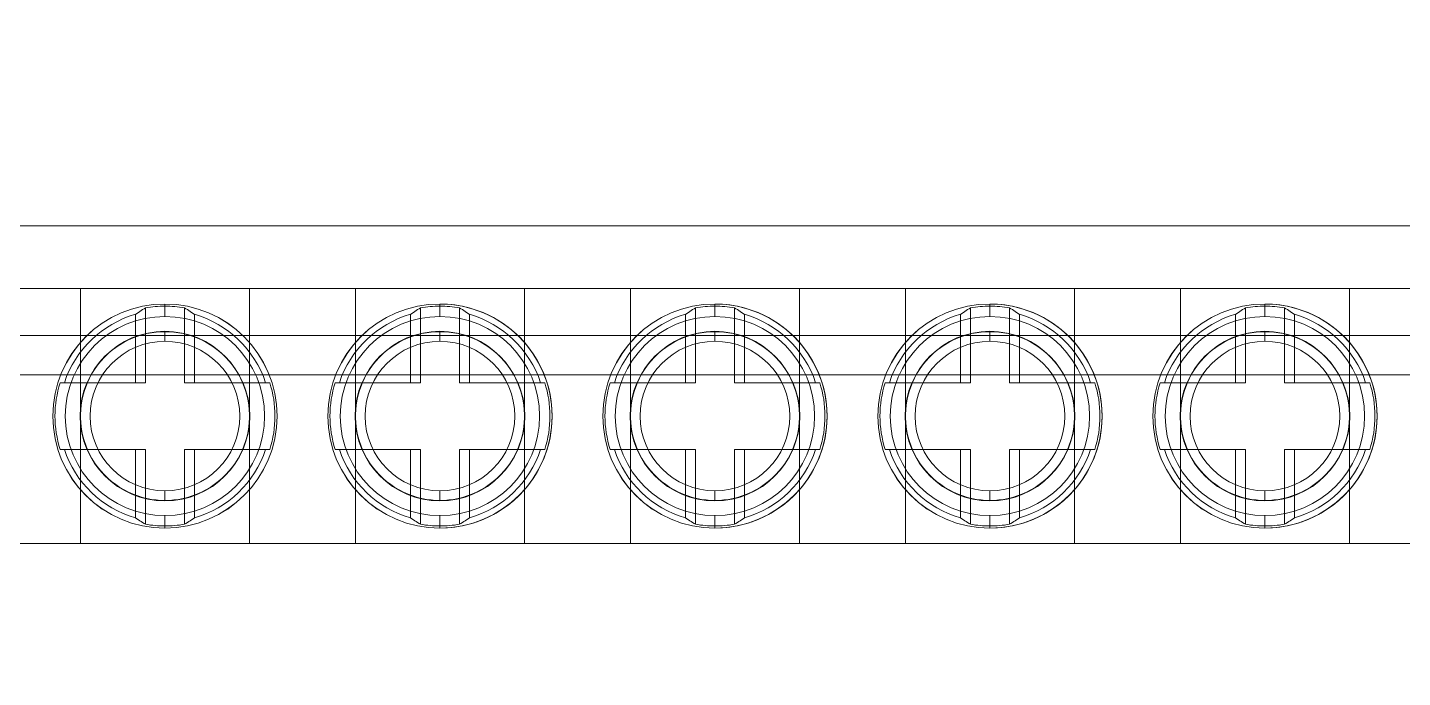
# Model space of a CAD drawing. Header units: millimetres. Extents: x 37984 to 70752, y 14140 to 37584.
# Drawn here: x 39448.64 to 39483.64, y 36381.05 to 36397.61 of the extents above; entities that cross this region are included whole.
import ezdxf

# ---------------------------------------------------------------- set-up
doc = ezdxf.new("R2010")
doc.units = ezdxf.units.MM
doc.set_wipeout_variables(frame=1)
doc.layers.add('000-PI-Oprema', color=30, linetype='Continuous', lineweight=5)
doc.layers.add('004-PI-DIN Šina', color=3, linetype='Continuous')

# ---------------------------------------------------------------- blocks, each defined once
blk = doc.blocks.new('*U860')
at = {"layer": '004-PI-DIN Šina'}
blk.add_lwpolyline([(510, -17.5), (510, 17.5), (0, 17.5), (0, -17.5)], close=True, dxfattribs=at)
blk.add_lwpolyline([(0, 12.5), (510, 12.5)], dxfattribs=at)
blk = doc.blocks.new('2P ERICO distri_563720')
blk.add_wipeout([(44946.537, 36899.761), (45076.137, 36899.761), (45076.137, 36851.433), (45073.337, 36851.433), (45073.337, 36857.671), (45068.637, 36857.671), (45068.637, 36856.671), (44954.037, 36856.671), (44954.037, 36857.671), (44949.337, 36857.671), (44949.337, 36851.433), (44946.537, 36851.433)]).dxf.layer = '000-PI-Oprema'
at = {"layer": '000-PI-Oprema'}
for p, q in [((44966.737, 36873.971), (45073.337, 36873.971)), ((45009.387, 36873.971), (45009.387, 36867.471)), ((45013.687, 36873.971), (45013.687, 36867.471)), ((45016.387, 36873.971), (45016.387, 36867.471)), ((45020.687, 36873.971), (45020.687, 36867.471)), ((45023.387, 36873.971), (45023.387, 36867.471)), ((45027.687, 36873.971), (45027.687, 36867.471)), ((45030.387, 36873.971), (45030.387, 36867.471)), ((45034.687, 36873.971), (45034.687, 36867.471)), ((45037.387, 36873.971), (45037.387, 36867.471)), ((45041.687, 36873.971), (45041.687, 36867.471)), ((45011.537, 36873.576), (45011.537, 36873.576)), ((45011.537, 36873.258), (45011.537, 36873.576)), ((45011.537, 36873.521), (45011.537, 36873.576)), ((45018.537, 36873.576), (45018.537, 36873.576)), ((45018.537, 36873.576), (45018.537, 36873.258)), ((45018.537, 36873.521), (45018.537, 36873.576)), ((45025.537, 36873.576), (45025.537, 36873.576)), ((45025.537, 36873.258), (45025.537, 36873.576)), ((45025.537, 36873.521), (45025.537, 36873.576)), ((45032.537, 36873.576), (45032.537, 36873.576)), ((45032.537, 36873.576), (45032.537, 36873.258)), ((45032.537, 36873.521), (45032.537, 36873.576)), ((45039.537, 36873.576), (45039.537, 36873.576)), ((45039.537, 36873.258), (45039.537, 36873.576)), ((45039.537, 36873.521), (45039.537, 36873.576)), ((45010.823, 36873.338), (45010.787, 36873.314)), ((45010.787, 36871.572), (45010.787, 36873.314)), ((45010.858, 36873.363), (45010.823, 36873.338)), ((45010.894, 36873.386), (45010.858, 36873.363)), ((45010.931, 36873.41), (45010.894, 36873.386)), ((45010.967, 36873.432), (45010.931, 36873.41)), ((45011.004, 36873.455), (45010.967, 36873.432)), ((45011.041, 36873.477), (45011.004, 36873.455)), ((45011.041, 36871.572), (45011.041, 36873.477)), ((45012.069, 36873.455), (45012.032, 36873.477)), ((45012.032, 36871.572), (45012.032, 36873.477)), ((45012.106, 36873.432), (45012.069, 36873.455)), ((45012.143, 36873.41), (45012.106, 36873.432)), ((45012.179, 36873.386), (45012.143, 36873.41)), ((45012.215, 36873.363), (45012.179, 36873.386)), ((45012.251, 36873.338), (45012.215, 36873.363)), ((45012.286, 36873.314), (45012.251, 36873.338)), ((45012.286, 36871.572), (45012.286, 36873.314)), ((45017.787, 36873.314), (45017.823, 36873.338)), ((45017.787, 36873.314), (45017.787, 36871.572)), ((45017.823, 36873.338), (45017.858, 36873.363)), ((45017.858, 36873.363), (45017.894, 36873.386)), ((45017.894, 36873.386), (45017.931, 36873.41)), ((45017.931, 36873.41), (45017.967, 36873.432)), ((45017.967, 36873.432), (45018.004, 36873.455)), ((45018.004, 36873.455), (45018.041, 36873.477)), ((45018.041, 36873.477), (45018.041, 36871.572)), ((45019.032, 36873.477), (45019.069, 36873.455)), ((45019.032, 36873.477), (45019.032, 36871.572)), ((45019.069, 36873.455), (45019.106, 36873.432)), ((45019.106, 36873.432), (45019.143, 36873.41)), ((45019.143, 36873.41), (45019.179, 36873.386)), ((45019.179, 36873.386), (45019.215, 36873.363)), ((45019.215, 36873.363), (45019.251, 36873.338)), ((45019.251, 36873.338), (45019.286, 36873.314)), ((45019.286, 36873.314), (45019.286, 36871.572)), ((45024.823, 36873.338), (45024.787, 36873.314)), ((45024.787, 36871.572), (45024.787, 36873.314)), ((45024.858, 36873.363), (45024.823, 36873.338)), ((45024.894, 36873.386), (45024.858, 36873.363)), ((45024.931, 36873.41), (45024.894, 36873.386)), ((45024.967, 36873.432), (45024.931, 36873.41)), ((45025.004, 36873.455), (45024.967, 36873.432)), ((45025.041, 36873.477), (45025.004, 36873.455)), ((45025.041, 36871.572), (45025.041, 36873.477)), ((45026.069, 36873.455), (45026.032, 36873.477)), ((45026.032, 36871.572), (45026.032, 36873.477)), ((45026.106, 36873.432), (45026.069, 36873.455)), ((45026.143, 36873.41), (45026.106, 36873.432)), ((45026.179, 36873.386), (45026.143, 36873.41)), ((45026.215, 36873.363), (45026.179, 36873.386)), ((45026.251, 36873.338), (45026.215, 36873.363)), ((45026.286, 36873.314), (45026.251, 36873.338)), ((45026.286, 36871.572), (45026.286, 36873.314)), ((45031.823, 36873.338), (45031.787, 36873.314)), ((45031.787, 36871.572), (45031.787, 36873.314)), ((45031.858, 36873.363), (45031.823, 36873.338)), ((45031.894, 36873.386), (45031.858, 36873.363)), ((45031.931, 36873.41), (45031.894, 36873.386)), ((45031.967, 36873.432), (45031.931, 36873.41)), ((45032.004, 36873.455), (45031.967, 36873.432)), ((45032.041, 36873.477), (45032.004, 36873.455)), ((45032.041, 36871.572), (45032.041, 36873.477)), ((45033.069, 36873.455), (45033.032, 36873.477)), ((45033.032, 36871.572), (45033.032, 36873.477)), ((45033.106, 36873.432), (45033.069, 36873.455)), ((45033.143, 36873.41), (45033.106, 36873.432)), ((45033.179, 36873.386), (45033.143, 36873.41)), ((45033.215, 36873.363), (45033.179, 36873.386)), ((45033.251, 36873.338), (45033.215, 36873.363)), ((45033.286, 36873.314), (45033.251, 36873.338)), ((45033.286, 36871.572), (45033.286, 36873.314)), ((45038.823, 36873.338), (45038.787, 36873.314)), ((45038.787, 36871.572), (45038.787, 36873.314)), ((45038.858, 36873.363), (45038.823, 36873.338)), ((45038.894, 36873.386), (45038.858, 36873.363)), ((45038.931, 36873.41), (45038.894, 36873.386)), ((45038.967, 36873.432), (45038.931, 36873.41)), ((45039.004, 36873.455), (45038.967, 36873.432)), ((45039.041, 36873.477), (45039.004, 36873.455)), ((45039.041, 36871.572), (45039.041, 36873.477)), ((45040.069, 36873.455), (45040.032, 36873.477)), ((45040.032, 36871.572), (45040.032, 36873.477)), ((45040.106, 36873.432), (45040.069, 36873.455)), ((45040.143, 36873.41), (45040.106, 36873.432)), ((45040.179, 36873.386), (45040.143, 36873.41)), ((45040.215, 36873.363), (45040.179, 36873.386)), ((45040.251, 36873.338), (45040.215, 36873.363)), ((45040.286, 36873.314), (45040.251, 36873.338)), ((45040.286, 36871.572), (45040.286, 36873.314)), ((45011.31, 36872.859), (45011.194, 36872.844)), ((45011.424, 36872.868), (45011.31, 36872.859)), ((45011.537, 36872.871), (45011.424, 36872.868)), ((45011.537, 36872.88), (45011.537, 36872.88)), ((45011.537, 36872.626), (45011.537, 36872.88)), ((45011.537, 36872.871), (45011.537, 36872.871)), ((45011.649, 36872.868), (45011.537, 36872.871)), ((45011.763, 36872.859), (45011.649, 36872.868)), ((45011.879, 36872.844), (45011.763, 36872.859)), ((45018.31, 36872.859), (45018.194, 36872.844)), ((45018.424, 36872.868), (45018.31, 36872.859)), ((45018.537, 36872.871), (45018.424, 36872.868)), ((45018.537, 36872.88), (45018.537, 36872.88)), ((45018.537, 36872.626), (45018.537, 36872.88)), ((45018.537, 36872.871), (45018.537, 36872.871)), ((45018.649, 36872.868), (45018.537, 36872.871)), ((45018.763, 36872.859), (45018.649, 36872.868)), ((45018.879, 36872.844), (45018.763, 36872.859)), ((45025.31, 36872.859), (45025.194, 36872.844)), ((45025.424, 36872.868), (45025.31, 36872.859)), ((45025.537, 36872.871), (45025.424, 36872.868)), ((45025.537, 36872.88), (45025.537, 36872.88)), ((45025.537, 36872.626), (45025.537, 36872.88)), ((45025.537, 36872.871), (45025.537, 36872.871)), ((45025.649, 36872.868), (45025.537, 36872.871)), ((45025.763, 36872.859), (45025.649, 36872.868)), ((45025.879, 36872.844), (45025.763, 36872.859)), ((45032.31, 36872.859), (45032.194, 36872.844)), ((45032.424, 36872.868), (45032.31, 36872.859)), ((45032.537, 36872.871), (45032.424, 36872.868)), ((45032.537, 36872.88), (45032.537, 36872.88)), ((45032.537, 36872.626), (45032.537, 36872.88)), ((45032.537, 36872.871), (45032.537, 36872.871)), ((45032.649, 36872.868), (45032.537, 36872.871)), ((45032.763, 36872.859), (45032.649, 36872.868)), ((45032.879, 36872.844), (45032.763, 36872.859)), ((45039.31, 36872.859), (45039.194, 36872.844)), ((45039.424, 36872.868), (45039.31, 36872.859)), ((45039.537, 36872.871), (45039.424, 36872.868)), ((45039.537, 36872.88), (45039.537, 36872.88)), ((45039.537, 36872.626), (45039.537, 36872.88)), ((45039.537, 36872.871), (45039.537, 36872.871)), ((45039.649, 36872.868), (45039.537, 36872.871)), ((45039.763, 36872.859), (45039.649, 36872.868)), ((45039.879, 36872.844), (45039.763, 36872.859)), ((45010.389, 36872.539), (45010.282, 36872.467)), ((45010.499, 36872.604), (45010.389, 36872.539)), ((45010.611, 36872.662), (45010.499, 36872.604)), ((45010.726, 36872.713), (45010.611, 36872.662)), ((45010.843, 36872.756), (45010.726, 36872.713)), ((45010.96, 36872.792), (45010.843, 36872.756)), ((45011.077, 36872.822), (45010.96, 36872.792)), ((45011.194, 36872.844), (45011.077, 36872.822)), ((45011.996, 36872.822), (45011.879, 36872.844)), ((45012.113, 36872.792), (45011.996, 36872.822)), ((45012.23, 36872.756), (45012.113, 36872.792)), ((45012.347, 36872.713), (45012.23, 36872.756)), ((45012.462, 36872.662), (45012.347, 36872.713)), ((45012.575, 36872.604), (45012.462, 36872.662)), ((45012.685, 36872.539), (45012.575, 36872.604)), ((45012.791, 36872.467), (45012.685, 36872.539)), ((45017.389, 36872.539), (45017.282, 36872.467)), ((45017.499, 36872.604), (45017.389, 36872.539)), ((45017.611, 36872.662), (45017.499, 36872.604)), ((45017.726, 36872.713), (45017.611, 36872.662)), ((45017.843, 36872.756), (45017.726, 36872.713)), ((45017.96, 36872.792), (45017.843, 36872.756)), ((45018.077, 36872.822), (45017.96, 36872.792)), ((45018.194, 36872.844), (45018.077, 36872.822)), ((45018.996, 36872.822), (45018.879, 36872.844)), ((45019.113, 36872.792), (45018.996, 36872.822)), ((45019.23, 36872.756), (45019.113, 36872.792)), ((45019.347, 36872.713), (45019.23, 36872.756)), ((45019.462, 36872.662), (45019.347, 36872.713)), ((45019.575, 36872.604), (45019.462, 36872.662)), ((45019.685, 36872.539), (45019.575, 36872.604)), ((45019.791, 36872.467), (45019.685, 36872.539)), ((45024.389, 36872.539), (45024.282, 36872.467)), ((45024.499, 36872.604), (45024.389, 36872.539)), ((45024.611, 36872.662), (45024.499, 36872.604)), ((45024.726, 36872.713), (45024.611, 36872.662)), ((45024.843, 36872.756), (45024.726, 36872.713)), ((45024.96, 36872.792), (45024.843, 36872.756)), ((45025.077, 36872.822), (45024.96, 36872.792)), ((45025.194, 36872.844), (45025.077, 36872.822)), ((45025.996, 36872.822), (45025.879, 36872.844)), ((45026.113, 36872.792), (45025.996, 36872.822)), ((45026.23, 36872.756), (45026.113, 36872.792)), ((45026.347, 36872.713), (45026.23, 36872.756)), ((45026.462, 36872.662), (45026.347, 36872.713)), ((45026.575, 36872.604), (45026.462, 36872.662)), ((45026.685, 36872.539), (45026.575, 36872.604)), ((45026.791, 36872.467), (45026.685, 36872.539)), ((45031.389, 36872.539), (45031.282, 36872.467)), ((45031.499, 36872.604), (45031.389, 36872.539)), ((45031.611, 36872.662), (45031.499, 36872.604)), ((45031.726, 36872.713), (45031.611, 36872.662)), ((45031.843, 36872.756), (45031.726, 36872.713)), ((45031.96, 36872.792), (45031.843, 36872.756)), ((45032.077, 36872.822), (45031.96, 36872.792)), ((45032.194, 36872.844), (45032.077, 36872.822)), ((45032.996, 36872.822), (45032.879, 36872.844)), ((45033.113, 36872.792), (45032.996, 36872.822)), ((45033.23, 36872.756), (45033.113, 36872.792)), ((45033.347, 36872.713), (45033.23, 36872.756)), ((45033.462, 36872.662), (45033.347, 36872.713)), ((45033.575, 36872.604), (45033.462, 36872.662)), ((45033.685, 36872.539), (45033.575, 36872.604)), ((45033.791, 36872.467), (45033.685, 36872.539)), ((45038.389, 36872.539), (45038.282, 36872.467)), ((45038.499, 36872.604), (45038.389, 36872.539)), ((45038.611, 36872.662), (45038.499, 36872.604)), ((45038.726, 36872.713), (45038.611, 36872.662)), ((45038.843, 36872.756), (45038.726, 36872.713)), ((45038.96, 36872.792), (45038.843, 36872.756)), ((45039.077, 36872.822), (45038.96, 36872.792)), ((45039.194, 36872.844), (45039.077, 36872.822)), ((45039.996, 36872.822), (45039.879, 36872.844)), ((45040.113, 36872.792), (45039.996, 36872.822)), ((45040.23, 36872.756), (45040.113, 36872.792)), ((45040.347, 36872.713), (45040.23, 36872.756)), ((45040.462, 36872.662), (45040.347, 36872.713)), ((45040.575, 36872.604), (45040.462, 36872.662)), ((45040.685, 36872.539), (45040.575, 36872.604)), ((45040.791, 36872.467), (45040.685, 36872.539)), ((45009.988, 36872.213), (45009.901, 36872.117)), ((45010.081, 36872.304), (45009.988, 36872.213)), ((45010.179, 36872.389), (45010.081, 36872.304)), ((45010.282, 36872.467), (45010.179, 36872.389)), ((45012.894, 36872.389), (45012.791, 36872.467)), ((45012.992, 36872.304), (45012.894, 36872.389)), ((45013.085, 36872.213), (45012.992, 36872.304)), ((45013.172, 36872.117), (45013.085, 36872.213)), ((45016.988, 36872.213), (45016.901, 36872.117)), ((45017.081, 36872.304), (45016.988, 36872.213)), ((45017.179, 36872.389), (45017.081, 36872.304)), ((45017.282, 36872.467), (45017.179, 36872.389)), ((45019.894, 36872.389), (45019.791, 36872.467)), ((45019.992, 36872.304), (45019.894, 36872.389)), ((45020.085, 36872.213), (45019.992, 36872.304)), ((45020.172, 36872.117), (45020.085, 36872.213)), ((45023.988, 36872.213), (45023.901, 36872.117)), ((45024.081, 36872.304), (45023.988, 36872.213)), ((45024.179, 36872.389), (45024.081, 36872.304)), ((45024.282, 36872.467), (45024.179, 36872.389)), ((45026.894, 36872.389), (45026.791, 36872.467)), ((45026.992, 36872.304), (45026.894, 36872.389)), ((45027.085, 36872.213), (45026.992, 36872.304)), ((45027.172, 36872.117), (45027.085, 36872.213)), ((45030.988, 36872.213), (45030.901, 36872.117)), ((45031.081, 36872.304), (45030.988, 36872.213)), ((45031.179, 36872.389), (45031.081, 36872.304)), ((45031.282, 36872.467), (45031.179, 36872.389)), ((45033.894, 36872.389), (45033.791, 36872.467)), ((45033.992, 36872.304), (45033.894, 36872.389)), ((45034.085, 36872.213), (45033.992, 36872.304)), ((45034.172, 36872.117), (45034.085, 36872.213)), ((45037.988, 36872.213), (45037.901, 36872.117)), ((45038.081, 36872.304), (45037.988, 36872.213)), ((45038.179, 36872.389), (45038.081, 36872.304)), ((45038.282, 36872.467), (45038.179, 36872.389)), ((45040.894, 36872.389), (45040.791, 36872.467)), ((45040.992, 36872.304), (45040.894, 36872.389)), ((45041.085, 36872.213), (45040.992, 36872.304)), ((45041.172, 36872.117), (45041.085, 36872.213)), ((45009.678, 36871.803), (45009.618, 36871.691)), ((45009.746, 36871.911), (45009.678, 36871.803)), ((45009.82, 36872.016), (45009.746, 36871.911)), ((45009.901, 36872.117), (45009.82, 36872.016)), ((45013.253, 36872.016), (45013.172, 36872.117)), ((45013.327, 36871.911), (45013.253, 36872.016)), ((45013.395, 36871.803), (45013.327, 36871.911)), ((45013.455, 36871.691), (45013.395, 36871.803)), ((45016.678, 36871.803), (45016.618, 36871.691)), ((45016.746, 36871.911), (45016.678, 36871.803)), ((45016.82, 36872.016), (45016.746, 36871.911)), ((45016.901, 36872.117), (45016.82, 36872.016)), ((45020.253, 36872.016), (45020.172, 36872.117)), ((45020.327, 36871.911), (45020.253, 36872.016)), ((45020.395, 36871.803), (45020.327, 36871.911)), ((45020.455, 36871.691), (45020.395, 36871.803)), ((45023.678, 36871.803), (45023.618, 36871.691)), ((45023.746, 36871.911), (45023.678, 36871.803)), ((45023.82, 36872.016), (45023.746, 36871.911)), ((45023.901, 36872.117), (45023.82, 36872.016)), ((45027.253, 36872.016), (45027.172, 36872.117)), ((45027.327, 36871.911), (45027.253, 36872.016)), ((45027.395, 36871.803), (45027.327, 36871.911)), ((45027.455, 36871.691), (45027.395, 36871.803)), ((45030.678, 36871.803), (45030.618, 36871.691)), ((45030.746, 36871.911), (45030.678, 36871.803)), ((45030.82, 36872.016), (45030.746, 36871.911)), ((45030.901, 36872.117), (45030.82, 36872.016)), ((45034.253, 36872.016), (45034.172, 36872.117)), ((45034.327, 36871.911), (45034.253, 36872.016)), ((45034.395, 36871.803), (45034.327, 36871.911)), ((45034.455, 36871.691), (45034.395, 36871.803)), ((45037.678, 36871.803), (45037.618, 36871.691)), ((45037.746, 36871.911), (45037.678, 36871.803)), ((45037.82, 36872.016), (45037.746, 36871.911)), ((45037.901, 36872.117), (45037.82, 36872.016)), ((45041.253, 36872.016), (45041.172, 36872.117)), ((45041.327, 36871.911), (45041.253, 36872.016)), ((45041.395, 36871.803), (45041.327, 36871.911)), ((45041.455, 36871.691), (45041.395, 36871.803)), ((45011.041, 36871.572), (45008.869, 36871.572)), ((45009.518, 36871.462), (45009.479, 36871.346)), ((45009.564, 36871.577), (45009.518, 36871.462)), ((45009.618, 36871.691), (45009.564, 36871.577)), ((45014.204, 36871.572), (45012.032, 36871.572)), ((45013.509, 36871.577), (45013.455, 36871.691)), ((45013.555, 36871.462), (45013.509, 36871.577)), ((45013.594, 36871.346), (45013.555, 36871.462)), ((45018.041, 36871.572), (45015.869, 36871.572)), ((45016.518, 36871.462), (45016.479, 36871.346)), ((45016.564, 36871.577), (45016.518, 36871.462)), ((45016.618, 36871.691), (45016.564, 36871.577)), ((45021.204, 36871.572), (45019.032, 36871.572)), ((45020.509, 36871.577), (45020.455, 36871.691)), ((45020.555, 36871.462), (45020.509, 36871.577)), ((45020.594, 36871.346), (45020.555, 36871.462)), ((45025.041, 36871.572), (45022.869, 36871.572)), ((45023.518, 36871.462), (45023.479, 36871.346)), ((45023.564, 36871.577), (45023.518, 36871.462)), ((45023.618, 36871.691), (45023.564, 36871.577)), ((45028.204, 36871.572), (45026.032, 36871.572)), ((45027.509, 36871.577), (45027.455, 36871.691)), ((45027.555, 36871.462), (45027.509, 36871.577)), ((45027.594, 36871.346), (45027.555, 36871.462)), ((45032.041, 36871.572), (45029.869, 36871.572)), ((45030.518, 36871.462), (45030.479, 36871.346)), ((45030.564, 36871.577), (45030.518, 36871.462)), ((45030.618, 36871.691), (45030.564, 36871.577)), ((45035.204, 36871.572), (45033.032, 36871.572)), ((45034.509, 36871.577), (45034.455, 36871.691)), ((45034.555, 36871.462), (45034.509, 36871.577)), ((45034.594, 36871.346), (45034.555, 36871.462)), ((45039.041, 36871.572), (45036.869, 36871.572)), ((45037.518, 36871.462), (45037.479, 36871.346)), ((45037.564, 36871.577), (45037.518, 36871.462)), ((45037.618, 36871.691), (45037.564, 36871.577)), ((45042.204, 36871.572), (45040.032, 36871.572)), ((45041.509, 36871.577), (45041.455, 36871.691)), ((45041.555, 36871.462), (45041.509, 36871.577)), ((45041.594, 36871.346), (45041.555, 36871.462)), ((45009.423, 36871.113), (45009.404, 36870.998)), ((45009.447, 36871.229), (45009.423, 36871.113)), ((45009.479, 36871.346), (45009.447, 36871.229)), ((45013.626, 36871.229), (45013.594, 36871.346)), ((45013.651, 36871.113), (45013.626, 36871.229)), ((45013.669, 36870.998), (45013.651, 36871.113)), ((45016.423, 36871.113), (45016.404, 36870.998)), ((45016.447, 36871.229), (45016.423, 36871.113)), ((45016.479, 36871.346), (45016.447, 36871.229)), ((45020.626, 36871.229), (45020.594, 36871.346)), ((45020.651, 36871.113), (45020.626, 36871.229)), ((45020.669, 36870.998), (45020.651, 36871.113)), ((45023.423, 36871.113), (45023.404, 36870.998)), ((45023.447, 36871.229), (45023.423, 36871.113)), ((45023.479, 36871.346), (45023.447, 36871.229)), ((45027.626, 36871.229), (45027.594, 36871.346)), ((45027.651, 36871.113), (45027.626, 36871.229)), ((45027.669, 36870.998), (45027.651, 36871.113)), ((45030.423, 36871.113), (45030.404, 36870.998)), ((45030.447, 36871.229), (45030.423, 36871.113)), ((45030.479, 36871.346), (45030.447, 36871.229)), ((45034.626, 36871.229), (45034.594, 36871.346)), ((45034.651, 36871.113), (45034.626, 36871.229)), ((45034.669, 36870.998), (45034.651, 36871.113)), ((45037.423, 36871.113), (45037.404, 36870.998)), ((45037.447, 36871.229), (45037.423, 36871.113)), ((45037.479, 36871.346), (45037.447, 36871.229)), ((45041.626, 36871.229), (45041.594, 36871.346)), ((45041.651, 36871.113), (45041.626, 36871.229)), ((45041.669, 36870.998), (45041.651, 36871.113)), ((45009.393, 36870.884), (45009.387, 36870.771)), ((45009.387, 36870.757), (45009.387, 36870.771)), ((45009.387, 36870.743), (45009.387, 36870.757)), ((45009.404, 36870.998), (45009.393, 36870.884)), ((45013.68, 36870.884), (45013.669, 36870.998)), ((45013.686, 36870.771), (45013.68, 36870.884)), ((45013.686, 36870.771), (45013.686, 36870.757)), ((45013.686, 36870.757), (45013.686, 36870.743)), ((45016.393, 36870.884), (45016.387, 36870.771)), ((45016.387, 36870.757), (45016.387, 36870.771)), ((45016.387, 36870.743), (45016.387, 36870.757)), ((45016.404, 36870.998), (45016.393, 36870.884)), ((45020.68, 36870.884), (45020.669, 36870.998)), ((45020.686, 36870.771), (45020.68, 36870.884)), ((45020.686, 36870.771), (45020.686, 36870.757)), ((45020.686, 36870.757), (45020.686, 36870.743)), ((45023.393, 36870.884), (45023.387, 36870.771)), ((45023.387, 36870.757), (45023.387, 36870.771)), ((45023.387, 36870.743), (45023.387, 36870.757)), ((45023.404, 36870.998), (45023.393, 36870.884)), ((45027.68, 36870.884), (45027.669, 36870.998)), ((45027.686, 36870.771), (45027.68, 36870.884)), ((45027.686, 36870.771), (45027.686, 36870.757)), ((45027.686, 36870.757), (45027.686, 36870.743)), ((45030.393, 36870.884), (45030.387, 36870.771)), ((45030.387, 36870.757), (45030.387, 36870.771)), ((45030.387, 36870.743), (45030.387, 36870.757)), ((45030.404, 36870.998), (45030.393, 36870.884)), ((45034.68, 36870.884), (45034.669, 36870.998)), ((45034.686, 36870.771), (45034.68, 36870.884)), ((45034.686, 36870.771), (45034.686, 36870.757)), ((45034.686, 36870.757), (45034.686, 36870.743)), ((45037.393, 36870.884), (45037.387, 36870.771)), ((45037.387, 36870.757), (45037.387, 36870.771)), ((45037.387, 36870.743), (45037.387, 36870.757)), ((45037.404, 36870.998), (45037.393, 36870.884)), ((45041.68, 36870.884), (45041.669, 36870.998)), ((45041.686, 36870.771), (45041.68, 36870.884)), ((45041.686, 36870.771), (45041.686, 36870.757)), ((45041.686, 36870.757), (45041.686, 36870.743)), ((45009.387, 36870.728), (45009.387, 36870.743)), ((45009.387, 36870.714), (45009.387, 36870.728)), ((45009.387, 36870.7), (45009.387, 36870.714)), ((45009.387, 36870.686), (45009.387, 36870.7)), ((45009.387, 36870.671), (45009.387, 36870.686)), ((45009.387, 36870.671), (45009.393, 36870.559)), ((45009.393, 36870.559), (45009.404, 36870.445)), ((45009.404, 36870.445), (45009.423, 36870.329)), ((45013.651, 36870.329), (45013.669, 36870.445)), ((45013.669, 36870.445), (45013.68, 36870.559)), ((45013.68, 36870.559), (45013.686, 36870.671)), ((45013.686, 36870.743), (45013.686, 36870.728)), ((45013.686, 36870.728), (45013.686, 36870.714)), ((45013.686, 36870.714), (45013.686, 36870.7)), ((45013.686, 36870.7), (45013.686, 36870.686)), ((45013.686, 36870.686), (45013.686, 36870.671)), ((45016.387, 36870.728), (45016.387, 36870.743)), ((45016.387, 36870.714), (45016.387, 36870.728)), ((45016.387, 36870.7), (45016.387, 36870.714)), ((45016.387, 36870.686), (45016.387, 36870.7)), ((45016.387, 36870.671), (45016.387, 36870.686)), ((45016.387, 36870.671), (45016.393, 36870.559)), ((45016.393, 36870.559), (45016.404, 36870.445)), ((45016.404, 36870.445), (45016.423, 36870.329)), ((45020.651, 36870.329), (45020.669, 36870.445)), ((45020.669, 36870.445), (45020.68, 36870.559)), ((45020.68, 36870.559), (45020.686, 36870.671)), ((45020.686, 36870.743), (45020.686, 36870.728)), ((45020.686, 36870.728), (45020.686, 36870.714)), ((45020.686, 36870.714), (45020.686, 36870.7)), ((45020.686, 36870.7), (45020.686, 36870.686)), ((45020.686, 36870.686), (45020.686, 36870.671)), ((45023.387, 36870.728), (45023.387, 36870.743)), ((45023.387, 36870.714), (45023.387, 36870.728)), ((45023.387, 36870.7), (45023.387, 36870.714)), ((45023.387, 36870.686), (45023.387, 36870.7)), ((45023.387, 36870.671), (45023.387, 36870.686)), ((45023.387, 36870.671), (45023.393, 36870.559)), ((45023.393, 36870.559), (45023.404, 36870.445)), ((45023.404, 36870.445), (45023.423, 36870.329)), ((45027.651, 36870.329), (45027.669, 36870.445)), ((45027.669, 36870.445), (45027.68, 36870.559)), ((45027.68, 36870.559), (45027.686, 36870.671)), ((45027.686, 36870.743), (45027.686, 36870.728)), ((45027.686, 36870.728), (45027.686, 36870.714)), ((45027.686, 36870.714), (45027.686, 36870.7)), ((45027.686, 36870.7), (45027.686, 36870.686)), ((45027.686, 36870.686), (45027.686, 36870.671)), ((45030.387, 36870.728), (45030.387, 36870.743)), ((45030.387, 36870.714), (45030.387, 36870.728)), ((45030.387, 36870.7), (45030.387, 36870.714)), ((45030.387, 36870.686), (45030.387, 36870.7)), ((45030.387, 36870.671), (45030.387, 36870.686)), ((45030.387, 36870.671), (45030.393, 36870.559)), ((45030.393, 36870.559), (45030.404, 36870.445)), ((45030.404, 36870.445), (45030.423, 36870.329)), ((45034.651, 36870.329), (45034.669, 36870.445)), ((45034.669, 36870.445), (45034.68, 36870.559)), ((45034.68, 36870.559), (45034.686, 36870.671)), ((45034.686, 36870.743), (45034.686, 36870.728)), ((45034.686, 36870.728), (45034.686, 36870.714)), ((45034.686, 36870.714), (45034.686, 36870.7)), ((45034.686, 36870.7), (45034.686, 36870.686)), ((45034.686, 36870.686), (45034.686, 36870.671)), ((45037.387, 36870.728), (45037.387, 36870.743)), ((45037.387, 36870.714), (45037.387, 36870.728)), ((45037.387, 36870.7), (45037.387, 36870.714)), ((45037.387, 36870.686), (45037.387, 36870.7)), ((45037.387, 36870.671), (45037.387, 36870.686)), ((45037.387, 36870.671), (45037.393, 36870.559)), ((45037.393, 36870.559), (45037.404, 36870.445)), ((45037.404, 36870.445), (45037.423, 36870.329)), ((45041.651, 36870.329), (45041.669, 36870.445)), ((45041.669, 36870.445), (45041.68, 36870.559)), ((45041.68, 36870.559), (45041.686, 36870.671)), ((45041.686, 36870.743), (45041.686, 36870.728)), ((45041.686, 36870.728), (45041.686, 36870.714)), ((45041.686, 36870.714), (45041.686, 36870.7)), ((45041.686, 36870.7), (45041.686, 36870.686)), ((45041.686, 36870.686), (45041.686, 36870.671)), ((45009.423, 36870.329), (45009.447, 36870.213)), ((45009.447, 36870.213), (45009.479, 36870.097)), ((45009.479, 36870.097), (45009.518, 36869.98)), ((45013.555, 36869.98), (45013.594, 36870.097)), ((45013.594, 36870.097), (45013.626, 36870.213)), ((45013.626, 36870.213), (45013.651, 36870.329)), ((45016.423, 36870.329), (45016.447, 36870.213)), ((45016.447, 36870.213), (45016.479, 36870.097)), ((45016.479, 36870.097), (45016.518, 36869.98)), ((45020.555, 36869.98), (45020.594, 36870.097)), ((45020.594, 36870.097), (45020.626, 36870.213)), ((45020.626, 36870.213), (45020.651, 36870.329)), ((45023.423, 36870.329), (45023.447, 36870.213)), ((45023.447, 36870.213), (45023.479, 36870.097)), ((45023.479, 36870.097), (45023.518, 36869.98)), ((45027.555, 36869.98), (45027.594, 36870.097)), ((45027.594, 36870.097), (45027.626, 36870.213)), ((45027.626, 36870.213), (45027.651, 36870.329)), ((45030.423, 36870.329), (45030.447, 36870.213)), ((45030.447, 36870.213), (45030.479, 36870.097)), ((45030.479, 36870.097), (45030.518, 36869.98)), ((45034.555, 36869.98), (45034.594, 36870.097)), ((45034.594, 36870.097), (45034.626, 36870.213)), ((45034.626, 36870.213), (45034.651, 36870.329)), ((45037.423, 36870.329), (45037.447, 36870.213)), ((45037.447, 36870.213), (45037.479, 36870.097)), ((45037.479, 36870.097), (45037.518, 36869.98)), ((45041.555, 36869.98), (45041.594, 36870.097)), ((45041.594, 36870.097), (45041.626, 36870.213)), ((45041.626, 36870.213), (45041.651, 36870.329)), ((45008.869, 36869.87), (45011.041, 36869.87)), ((45009.518, 36869.98), (45009.564, 36869.865)), ((45009.564, 36869.865), (45009.618, 36869.751)), ((45009.618, 36869.751), (45009.678, 36869.64)), ((45010.787, 36868.129), (45010.787, 36869.87)), ((45011.041, 36867.966), (45011.041, 36869.87)), ((45012.032, 36867.966), (45012.032, 36869.87)), ((45012.032, 36869.87), (45014.204, 36869.87)), ((45012.286, 36868.129), (45012.286, 36869.87)), ((45013.395, 36869.64), (45013.455, 36869.751)), ((45013.455, 36869.751), (45013.509, 36869.865)), ((45013.509, 36869.865), (45013.555, 36869.98)), ((45015.869, 36869.87), (45018.041, 36869.87)), ((45016.518, 36869.98), (45016.564, 36869.865)), ((45016.564, 36869.865), (45016.618, 36869.751)), ((45016.618, 36869.751), (45016.678, 36869.64)), ((45017.787, 36869.87), (45017.787, 36868.129)), ((45018.041, 36869.87), (45018.041, 36867.966)), ((45019.032, 36869.87), (45021.204, 36869.87)), ((45019.032, 36869.87), (45019.032, 36867.966)), ((45019.286, 36869.87), (45019.286, 36868.129)), ((45020.395, 36869.64), (45020.455, 36869.751)), ((45020.455, 36869.751), (45020.509, 36869.865)), ((45020.509, 36869.865), (45020.555, 36869.98)), ((45022.869, 36869.87), (45025.041, 36869.87)), ((45023.518, 36869.98), (45023.564, 36869.865)), ((45023.564, 36869.865), (45023.618, 36869.751)), ((45023.618, 36869.751), (45023.678, 36869.64)), ((45024.787, 36868.129), (45024.787, 36869.87)), ((45025.041, 36867.966), (45025.041, 36869.87)), ((45026.032, 36867.966), (45026.032, 36869.87)), ((45026.032, 36869.87), (45028.204, 36869.87)), ((45026.286, 36868.129), (45026.286, 36869.87)), ((45027.395, 36869.64), (45027.455, 36869.751)), ((45027.455, 36869.751), (45027.509, 36869.865)), ((45027.509, 36869.865), (45027.555, 36869.98)), ((45029.869, 36869.87), (45032.041, 36869.87)), ((45030.518, 36869.98), (45030.564, 36869.865)), ((45030.564, 36869.865), (45030.618, 36869.751)), ((45030.618, 36869.751), (45030.678, 36869.64)), ((45031.787, 36868.129), (45031.787, 36869.87)), ((45032.041, 36867.966), (45032.041, 36869.87)), ((45033.032, 36867.966), (45033.032, 36869.87)), ((45033.032, 36869.87), (45035.204, 36869.87)), ((45033.286, 36868.129), (45033.286, 36869.87)), ((45034.395, 36869.64), (45034.455, 36869.751)), ((45034.455, 36869.751), (45034.509, 36869.865)), ((45034.509, 36869.865), (45034.555, 36869.98)), ((45036.869, 36869.87), (45039.041, 36869.87)), ((45037.518, 36869.98), (45037.564, 36869.865)), ((45037.564, 36869.865), (45037.618, 36869.751)), ((45037.618, 36869.751), (45037.678, 36869.64)), ((45038.787, 36868.129), (45038.787, 36869.87)), ((45039.041, 36867.966), (45039.041, 36869.87)), ((45040.032, 36867.966), (45040.032, 36869.87)), ((45040.032, 36869.87), (45042.204, 36869.87)), ((45040.286, 36868.129), (45040.286, 36869.87)), ((45041.395, 36869.64), (45041.455, 36869.751)), ((45041.455, 36869.751), (45041.509, 36869.865)), ((45041.509, 36869.865), (45041.555, 36869.98)), ((45056.137, 36869.671), (44966.737, 36869.671)), ((45009.678, 36869.64), (45009.746, 36869.531)), ((45009.746, 36869.531), (45009.82, 36869.426)), ((45009.82, 36869.426), (45009.901, 36869.325)), ((45013.172, 36869.325), (45013.253, 36869.426)), ((45013.253, 36869.426), (45013.327, 36869.531)), ((45013.327, 36869.531), (45013.395, 36869.64)), ((45016.678, 36869.64), (45016.746, 36869.531)), ((45016.746, 36869.531), (45016.82, 36869.426)), ((45016.82, 36869.426), (45016.901, 36869.325)), ((45020.172, 36869.325), (45020.253, 36869.426)), ((45020.253, 36869.426), (45020.327, 36869.531)), ((45020.327, 36869.531), (45020.395, 36869.64)), ((45023.678, 36869.64), (45023.746, 36869.531)), ((45023.746, 36869.531), (45023.82, 36869.426)), ((45023.82, 36869.426), (45023.901, 36869.325)), ((45027.172, 36869.325), (45027.253, 36869.426)), ((45027.253, 36869.426), (45027.327, 36869.531)), ((45027.327, 36869.531), (45027.395, 36869.64)), ((45030.678, 36869.64), (45030.746, 36869.531)), ((45030.746, 36869.531), (45030.82, 36869.426)), ((45030.82, 36869.426), (45030.901, 36869.325)), ((45034.172, 36869.325), (45034.253, 36869.426)), ((45034.253, 36869.426), (45034.327, 36869.531)), ((45034.327, 36869.531), (45034.395, 36869.64)), ((45037.678, 36869.64), (45037.746, 36869.531)), ((45037.746, 36869.531), (45037.82, 36869.426)), ((45037.82, 36869.426), (45037.901, 36869.325)), ((45041.172, 36869.325), (45041.253, 36869.426)), ((45041.253, 36869.426), (45041.327, 36869.531)), ((45041.327, 36869.531), (45041.395, 36869.64)), ((45009.901, 36869.325), (45009.988, 36869.229)), ((45009.988, 36869.229), (45010.081, 36869.139)), ((45010.081, 36869.139), (45010.179, 36869.054)), ((45010.179, 36869.054), (45010.282, 36868.975)), ((45012.791, 36868.975), (45012.894, 36869.054)), ((45012.894, 36869.054), (45012.992, 36869.139)), ((45012.992, 36869.139), (45013.085, 36869.229)), ((45013.085, 36869.229), (45013.172, 36869.325)), ((45016.901, 36869.325), (45016.988, 36869.229)), ((45016.988, 36869.229), (45017.081, 36869.139)), ((45017.081, 36869.139), (45017.179, 36869.054)), ((45017.179, 36869.054), (45017.282, 36868.975)), ((45019.791, 36868.975), (45019.894, 36869.054)), ((45019.894, 36869.054), (45019.992, 36869.139)), ((45019.992, 36869.139), (45020.085, 36869.229)), ((45020.085, 36869.229), (45020.172, 36869.325)), ((45023.901, 36869.325), (45023.988, 36869.229)), ((45023.988, 36869.229), (45024.081, 36869.139)), ((45024.081, 36869.139), (45024.179, 36869.054)), ((45024.179, 36869.054), (45024.282, 36868.975)), ((45026.791, 36868.975), (45026.894, 36869.054)), ((45026.894, 36869.054), (45026.992, 36869.139)), ((45026.992, 36869.139), (45027.085, 36869.229)), ((45027.085, 36869.229), (45027.172, 36869.325)), ((45030.901, 36869.325), (45030.988, 36869.229)), ((45030.988, 36869.229), (45031.081, 36869.139)), ((45031.081, 36869.139), (45031.179, 36869.054)), ((45031.179, 36869.054), (45031.282, 36868.975)), ((45033.791, 36868.975), (45033.894, 36869.054)), ((45033.894, 36869.054), (45033.992, 36869.139)), ((45033.992, 36869.139), (45034.085, 36869.229)), ((45034.085, 36869.229), (45034.172, 36869.325)), ((45037.901, 36869.325), (45037.988, 36869.229)), ((45037.988, 36869.229), (45038.081, 36869.139)), ((45038.081, 36869.139), (45038.179, 36869.054)), ((45038.179, 36869.054), (45038.282, 36868.975)), ((45040.791, 36868.975), (45040.894, 36869.054)), ((45040.894, 36869.054), (45040.992, 36869.139)), ((45040.992, 36869.139), (45041.085, 36869.229)), ((45041.085, 36869.229), (45041.172, 36869.325)), ((45056.137, 36868.671), (44966.737, 36868.671)), ((45056.137, 36868.671), (44966.737, 36868.671)), ((45010.282, 36868.975), (45010.389, 36868.903)), ((45010.389, 36868.903), (45010.499, 36868.838)), ((45010.499, 36868.838), (45010.611, 36868.78)), ((45010.611, 36868.78), (45010.726, 36868.73)), ((45010.726, 36868.73), (45010.843, 36868.686)), ((45010.843, 36868.686), (45010.96, 36868.65)), ((45010.96, 36868.65), (45011.077, 36868.621)), ((45011.537, 36868.816), (45011.537, 36868.562)), ((45011.996, 36868.621), (45012.113, 36868.65)), ((45012.113, 36868.65), (45012.23, 36868.686)), ((45012.23, 36868.686), (45012.347, 36868.73)), ((45012.347, 36868.73), (45012.462, 36868.78)), ((45012.462, 36868.78), (45012.575, 36868.838)), ((45012.575, 36868.838), (45012.685, 36868.903)), ((45012.685, 36868.903), (45012.791, 36868.975)), ((45017.282, 36868.975), (45017.389, 36868.903)), ((45017.389, 36868.903), (45017.499, 36868.838)), ((45017.499, 36868.838), (45017.611, 36868.78)), ((45017.611, 36868.78), (45017.726, 36868.73)), ((45017.726, 36868.73), (45017.843, 36868.686)), ((45017.843, 36868.686), (45017.96, 36868.65)), ((45017.96, 36868.65), (45018.077, 36868.621)), ((45018.537, 36868.816), (45018.537, 36868.562)), ((45018.996, 36868.621), (45019.113, 36868.65)), ((45019.113, 36868.65), (45019.23, 36868.686)), ((45019.23, 36868.686), (45019.347, 36868.73)), ((45019.347, 36868.73), (45019.462, 36868.78)), ((45019.462, 36868.78), (45019.575, 36868.838)), ((45019.575, 36868.838), (45019.685, 36868.903)), ((45019.685, 36868.903), (45019.791, 36868.975)), ((45024.282, 36868.975), (45024.389, 36868.903)), ((45024.389, 36868.903), (45024.499, 36868.838)), ((45024.499, 36868.838), (45024.611, 36868.78)), ((45024.611, 36868.78), (45024.726, 36868.73)), ((45024.726, 36868.73), (45024.843, 36868.686)), ((45024.843, 36868.686), (45024.96, 36868.65)), ((45024.96, 36868.65), (45025.077, 36868.621)), ((45025.537, 36868.816), (45025.537, 36868.562)), ((45025.996, 36868.621), (45026.113, 36868.65)), ((45026.113, 36868.65), (45026.23, 36868.686)), ((45026.23, 36868.686), (45026.347, 36868.73)), ((45026.347, 36868.73), (45026.462, 36868.78)), ((45026.462, 36868.78), (45026.575, 36868.838)), ((45026.575, 36868.838), (45026.685, 36868.903)), ((45026.685, 36868.903), (45026.791, 36868.975)), ((45031.282, 36868.975), (45031.389, 36868.903)), ((45031.389, 36868.903), (45031.499, 36868.838)), ((45031.499, 36868.838), (45031.611, 36868.78)), ((45031.611, 36868.78), (45031.726, 36868.73)), ((45031.726, 36868.73), (45031.843, 36868.686)), ((45031.843, 36868.686), (45031.96, 36868.65)), ((45031.96, 36868.65), (45032.077, 36868.621)), ((45032.537, 36868.816), (45032.537, 36868.562)), ((45032.996, 36868.621), (45033.113, 36868.65)), ((45033.113, 36868.65), (45033.23, 36868.686)), ((45033.23, 36868.686), (45033.347, 36868.73)), ((45033.347, 36868.73), (45033.462, 36868.78)), ((45033.462, 36868.78), (45033.575, 36868.838)), ((45033.575, 36868.838), (45033.685, 36868.903)), ((45033.685, 36868.903), (45033.791, 36868.975)), ((45038.282, 36868.975), (45038.389, 36868.903)), ((45038.389, 36868.903), (45038.499, 36868.838)), ((45038.499, 36868.838), (45038.611, 36868.78)), ((45038.611, 36868.78), (45038.726, 36868.73)), ((45038.726, 36868.73), (45038.843, 36868.686)), ((45038.843, 36868.686), (45038.96, 36868.65)), ((45038.96, 36868.65), (45039.077, 36868.621)), ((45039.537, 36868.816), (45039.537, 36868.562)), ((45039.996, 36868.621), (45040.113, 36868.65)), ((45040.113, 36868.65), (45040.23, 36868.686)), ((45040.23, 36868.686), (45040.347, 36868.73)), ((45040.347, 36868.73), (45040.462, 36868.78)), ((45040.462, 36868.78), (45040.575, 36868.838)), ((45040.575, 36868.838), (45040.685, 36868.903)), ((45040.685, 36868.903), (45040.791, 36868.975)), ((45011.077, 36868.621), (45011.194, 36868.599)), ((45011.194, 36868.599), (45011.31, 36868.583)), ((45011.31, 36868.583), (45011.424, 36868.574)), ((45011.424, 36868.574), (45011.537, 36868.571)), ((45011.537, 36868.571), (45011.649, 36868.574)), ((45011.537, 36868.571), (45011.537, 36868.571)), ((45011.537, 36868.562), (45011.537, 36868.562)), ((45011.649, 36868.574), (45011.763, 36868.583)), ((45011.763, 36868.583), (45011.879, 36868.599)), ((45011.879, 36868.599), (45011.996, 36868.621)), ((45018.077, 36868.621), (45018.194, 36868.599)), ((45018.194, 36868.599), (45018.31, 36868.583)), ((45018.31, 36868.583), (45018.424, 36868.574)), ((45018.424, 36868.574), (45018.537, 36868.571)), ((45018.537, 36868.571), (45018.649, 36868.574)), ((45018.537, 36868.571), (45018.537, 36868.571)), ((45018.537, 36868.562), (45018.537, 36868.562)), ((45018.649, 36868.574), (45018.763, 36868.583)), ((45018.763, 36868.583), (45018.879, 36868.599)), ((45018.879, 36868.599), (45018.996, 36868.621)), ((45025.077, 36868.621), (45025.194, 36868.599)), ((45025.194, 36868.599), (45025.31, 36868.583)), ((45025.31, 36868.583), (45025.424, 36868.574)), ((45025.424, 36868.574), (45025.537, 36868.571)), ((45025.537, 36868.571), (45025.649, 36868.574)), ((45025.537, 36868.571), (45025.537, 36868.571)), ((45025.537, 36868.562), (45025.537, 36868.562)), ((45025.649, 36868.574), (45025.763, 36868.583)), ((45025.763, 36868.583), (45025.879, 36868.599)), ((45025.879, 36868.599), (45025.996, 36868.621)), ((45032.077, 36868.621), (45032.194, 36868.599)), ((45032.194, 36868.599), (45032.31, 36868.583)), ((45032.31, 36868.583), (45032.424, 36868.574)), ((45032.424, 36868.574), (45032.537, 36868.571)), ((45032.537, 36868.571), (45032.649, 36868.574)), ((45032.537, 36868.571), (45032.537, 36868.571)), ((45032.537, 36868.562), (45032.537, 36868.562)), ((45032.649, 36868.574), (45032.763, 36868.583)), ((45032.763, 36868.583), (45032.879, 36868.599)), ((45032.879, 36868.599), (45032.996, 36868.621)), ((45039.077, 36868.621), (45039.194, 36868.599)), ((45039.194, 36868.599), (45039.31, 36868.583)), ((45039.31, 36868.583), (45039.424, 36868.574)), ((45039.424, 36868.574), (45039.537, 36868.571)), ((45039.537, 36868.571), (45039.649, 36868.574)), ((45039.537, 36868.571), (45039.537, 36868.571)), ((45039.537, 36868.562), (45039.537, 36868.562)), ((45039.649, 36868.574), (45039.763, 36868.583)), ((45039.763, 36868.583), (45039.879, 36868.599)), ((45039.879, 36868.599), (45039.996, 36868.621)), ((45010.823, 36868.104), (45010.787, 36868.129)), ((45010.858, 36868.08), (45010.823, 36868.104)), ((45010.894, 36868.056), (45010.858, 36868.08)), ((45010.931, 36868.033), (45010.894, 36868.056)), ((45010.967, 36868.01), (45010.931, 36868.033)), ((45011.004, 36867.988), (45010.967, 36868.01)), ((45011.041, 36867.966), (45011.004, 36867.988)), ((45011.537, 36868.184), (45011.537, 36867.866)), ((45012.069, 36867.988), (45012.032, 36867.966)), ((45012.106, 36868.01), (45012.069, 36867.988)), ((45012.143, 36868.033), (45012.106, 36868.01)), ((45012.179, 36868.056), (45012.143, 36868.033)), ((45012.215, 36868.08), (45012.179, 36868.056)), ((45012.251, 36868.104), (45012.215, 36868.08)), ((45012.286, 36868.129), (45012.251, 36868.104)), ((45017.787, 36868.129), (45017.823, 36868.104)), ((45017.823, 36868.104), (45017.858, 36868.08)), ((45017.858, 36868.08), (45017.894, 36868.056)), ((45017.894, 36868.056), (45017.931, 36868.033)), ((45017.931, 36868.033), (45017.967, 36868.01)), ((45017.967, 36868.01), (45018.004, 36867.988)), ((45018.004, 36867.988), (45018.041, 36867.966)), ((45018.537, 36867.866), (45018.537, 36868.184)), ((45019.032, 36867.966), (45019.069, 36867.988)), ((45019.069, 36867.988), (45019.106, 36868.01)), ((45019.106, 36868.01), (45019.143, 36868.033)), ((45019.143, 36868.033), (45019.179, 36868.056)), ((45019.179, 36868.056), (45019.215, 36868.08)), ((45019.215, 36868.08), (45019.251, 36868.104)), ((45019.251, 36868.104), (45019.286, 36868.129)), ((45024.823, 36868.104), (45024.787, 36868.129)), ((45024.858, 36868.08), (45024.823, 36868.104)), ((45024.894, 36868.056), (45024.858, 36868.08)), ((45024.931, 36868.033), (45024.894, 36868.056)), ((45024.967, 36868.01), (45024.931, 36868.033)), ((45025.004, 36867.988), (45024.967, 36868.01)), ((45025.041, 36867.966), (45025.004, 36867.988)), ((45025.537, 36868.184), (45025.537, 36867.866)), ((45026.069, 36867.988), (45026.032, 36867.966)), ((45026.106, 36868.01), (45026.069, 36867.988)), ((45026.143, 36868.033), (45026.106, 36868.01)), ((45026.179, 36868.056), (45026.143, 36868.033)), ((45026.215, 36868.08), (45026.179, 36868.056)), ((45026.251, 36868.104), (45026.215, 36868.08)), ((45026.286, 36868.129), (45026.251, 36868.104)), ((45031.823, 36868.104), (45031.787, 36868.129)), ((45031.858, 36868.08), (45031.823, 36868.104)), ((45031.894, 36868.056), (45031.858, 36868.08)), ((45031.931, 36868.033), (45031.894, 36868.056)), ((45031.967, 36868.01), (45031.931, 36868.033)), ((45032.004, 36867.988), (45031.967, 36868.01)), ((45032.041, 36867.966), (45032.004, 36867.988)), ((45032.537, 36867.866), (45032.537, 36868.184)), ((45033.069, 36867.988), (45033.032, 36867.966)), ((45033.106, 36868.01), (45033.069, 36867.988)), ((45033.143, 36868.033), (45033.106, 36868.01)), ((45033.179, 36868.056), (45033.143, 36868.033)), ((45033.215, 36868.08), (45033.179, 36868.056)), ((45033.251, 36868.104), (45033.215, 36868.08)), ((45033.286, 36868.129), (45033.251, 36868.104)), ((45038.823, 36868.104), (45038.787, 36868.129)), ((45038.858, 36868.08), (45038.823, 36868.104)), ((45038.894, 36868.056), (45038.858, 36868.08)), ((45038.931, 36868.033), (45038.894, 36868.056)), ((45038.967, 36868.01), (45038.931, 36868.033)), ((45039.004, 36867.988), (45038.967, 36868.01)), ((45039.041, 36867.966), (45039.004, 36867.988)), ((45039.537, 36868.184), (45039.537, 36867.866)), ((45040.069, 36867.988), (45040.032, 36867.966)), ((45040.106, 36868.01), (45040.069, 36867.988)), ((45040.143, 36868.033), (45040.106, 36868.01)), ((45040.179, 36868.056), (45040.143, 36868.033)), ((45040.215, 36868.08), (45040.179, 36868.056)), ((45040.251, 36868.104), (45040.215, 36868.08)), ((45040.286, 36868.129), (45040.251, 36868.104)), ((45011.537, 36867.921), (45011.537, 36867.867)), ((45011.537, 36867.866), (45011.537, 36867.867)), ((45018.537, 36867.921), (45018.537, 36867.867)), ((45018.537, 36867.866), (45018.537, 36867.867)), ((45025.537, 36867.921), (45025.537, 36867.867)), ((45025.537, 36867.866), (45025.537, 36867.867)), ((45032.537, 36867.921), (45032.537, 36867.867)), ((45032.537, 36867.866), (45032.537, 36867.867)), ((45039.537, 36867.921), (45039.537, 36867.867)), ((45039.537, 36867.866), (45039.537, 36867.867)), ((45056.137, 36867.471), (44966.737, 36867.471)), ((45056.137, 36865.871), (44966.737, 36865.871))]:
    blk.add_line(p, q, dxfattribs=at)
for centre, radius, start, end in [((45011.537, 36870.721), 2.855, 90, 270.0001), ((45011.537, 36870.721), 2.854, 90, 270), ((45011.537, 36870.721), 2.855, 270.0001, 90), ((45011.537, 36870.721), 2.854, 270, 90), ((45018.537, 36870.721), 2.855, 90, 270.0001), ((45018.537, 36870.721), 2.854, 90, 270), ((45018.537, 36870.721), 2.855, 270.0001, 90), ((45018.537, 36870.721), 2.854, 270, 90), ((45025.537, 36870.721), 2.855, 90, 270.0001), ((45025.537, 36870.721), 2.854, 90, 270), ((45025.537, 36870.721), 2.855, 270.0001, 90), ((45025.537, 36870.721), 2.854, 270, 90), ((45032.537, 36870.721), 2.855, 90, 270.0001), ((45032.537, 36870.721), 2.854, 90, 270), ((45032.537, 36870.721), 2.855, 270.0001, 90), ((45032.537, 36870.721), 2.854, 270, 90), ((45039.537, 36870.721), 2.855, 90, 270), ((45039.537, 36870.721), 2.854, 90, 270), ((45039.537, 36870.721), 2.855, 270, 90), ((45039.537, 36870.721), 2.854, 270, 90), ((45011.537, 36870.721), 2.699, 106.1198, 161.6214), ((45011.537, 36870.721), 2.537, 90, 270), ((45011.537, 36870.721), 2.8, 90, 100.1893), ((45011.537, 36870.721), 2.8, 79.8107, 90), ((45011.537, 36870.721), 2.537, 270, 90), ((45011.537, 36870.721), 2.699, 18.3786, 73.8802), ((45018.537, 36870.721), 2.699, 106.1198, 161.6214), ((45018.537, 36870.721), 2.537, 90, 270), ((45018.537, 36870.721), 2.8, 90, 100.1893), ((45018.537, 36870.721), 2.8, 79.8107, 90), ((45018.537, 36870.721), 2.537, 270, 90), ((45018.537, 36870.721), 2.699, 18.3786, 73.8802), ((45025.537, 36870.721), 2.699, 106.1198, 161.6214), ((45025.537, 36870.721), 2.537, 90, 270), ((45025.537, 36870.721), 2.8, 90, 100.1893), ((45025.537, 36870.721), 2.8, 79.8107, 90), ((45025.537, 36870.721), 2.537, 270, 90), ((45025.537, 36870.721), 2.699, 18.3786, 73.8802), ((45032.537, 36870.721), 2.699, 106.1198, 161.6214), ((45032.537, 36870.721), 2.537, 90, 270), ((45032.537, 36870.721), 2.8, 90, 100.1893), ((45032.537, 36870.721), 2.8, 79.8107, 90), ((45032.537, 36870.721), 2.537, 270, 90), ((45032.537, 36870.721), 2.699, 18.3786, 73.8802), ((45039.537, 36870.721), 2.699, 106.1198, 161.6214), ((45039.537, 36870.721), 2.537, 90, 270), ((45039.537, 36870.721), 2.8, 90, 100.1893), ((45039.537, 36870.721), 2.8, 79.8107, 90), ((45039.537, 36870.721), 2.537, 270, 90), ((45039.537, 36870.721), 2.699, 18.3786, 73.8802), ((45011.537, 36870.721), 2.159, 90, 270), ((45011.537, 36870.721), 2.159, 270, 90), ((45018.537, 36870.721), 2.159, 90, 270), ((45018.537, 36870.721), 2.159, 270, 90), ((45025.537, 36870.721), 2.159, 90, 270), ((45025.537, 36870.721), 2.159, 270, 90), ((45032.537, 36870.721), 2.159, 90, 270), ((45032.537, 36870.721), 2.159, 270, 90), ((45039.537, 36870.721), 2.159, 90, 270), ((45039.537, 36870.721), 2.159, 270, 90), ((45011.537, 36870.721), 1.905, 90, 270), ((45011.537, 36870.721), 1.905, 270, 90), ((45018.537, 36870.721), 1.905, 90, 270), ((45018.537, 36870.721), 1.905, 270, 90), ((45025.537, 36870.721), 1.905, 90, 270), ((45025.537, 36870.721), 1.905, 270, 90), ((45032.537, 36870.721), 1.905, 90, 270), ((45032.537, 36870.721), 1.905, 270, 90), ((45039.537, 36870.721), 1.905, 90, 270), ((45039.537, 36870.721), 1.905, 270, 90), ((45011.537, 36870.721), 2.8, 162.3075, 197.6925), ((45011.537, 36870.721), 2.8, 342.3075, 17.6925), ((45018.537, 36870.721), 2.8, 162.3075, 197.6925), ((45018.537, 36870.721), 2.8, 342.3075, 17.6925), ((45025.537, 36870.721), 2.8, 162.3075, 197.6925), ((45025.537, 36870.721), 2.8, 342.3075, 17.6925), ((45032.537, 36870.721), 2.8, 162.3075, 197.6925), ((45032.537, 36870.721), 2.8, 342.3075, 17.6925), ((45039.537, 36870.721), 2.8, 162.3075, 197.6925), ((45039.537, 36870.721), 2.8, 342.3075, 17.6925), ((45011.537, 36870.721), 2.699, 198.3786, 253.8802), ((45011.537, 36870.721), 2.699, 286.1198, 341.6214), ((45018.537, 36870.721), 2.699, 198.3786, 253.8802), ((45018.537, 36870.721), 2.699, 286.1198, 341.6214), ((45025.537, 36870.721), 2.699, 198.3786, 253.8802), ((45025.537, 36870.721), 2.699, 286.1198, 341.6214), ((45032.537, 36870.721), 2.699, 198.3786, 253.8802), ((45032.537, 36870.721), 2.699, 286.1198, 341.6214), ((45039.537, 36870.721), 2.699, 198.3786, 253.8802), ((45039.537, 36870.721), 2.699, 286.1198, 341.6214), ((45011.537, 36870.721), 2.8, 259.8107, 270), ((45011.537, 36870.721), 2.8, 270, 280.1893), ((45018.537, 36870.721), 2.8, 259.8107, 270), ((45018.537, 36870.721), 2.8, 270, 280.1893), ((45025.537, 36870.721), 2.8, 259.8107, 270), ((45025.537, 36870.721), 2.8, 270, 280.1893), ((45032.537, 36870.721), 2.8, 259.8107, 270), ((45032.537, 36870.721), 2.8, 270, 280.1893), ((45039.537, 36870.721), 2.8, 259.8107, 270), ((45039.537, 36870.721), 2.8, 270, 280.1893)]:
    blk.add_arc(centre, radius, start, end, dxfattribs=at)

msp = doc.modelspace()

# ---------------------------------------------------------------- block references
msp.add_blockref('*U860', (39383.172, 36379.404))

# ---------------------------------------------------------------- next in the draw order: block references
at = {"layer": '000-PI-Oprema', "rotation": 180}
msp.add_blockref('2P ERICO distri_563720', (84491.674, 73258.429), dxfattribs=at)

doc.saveas('drawing.dxf')
